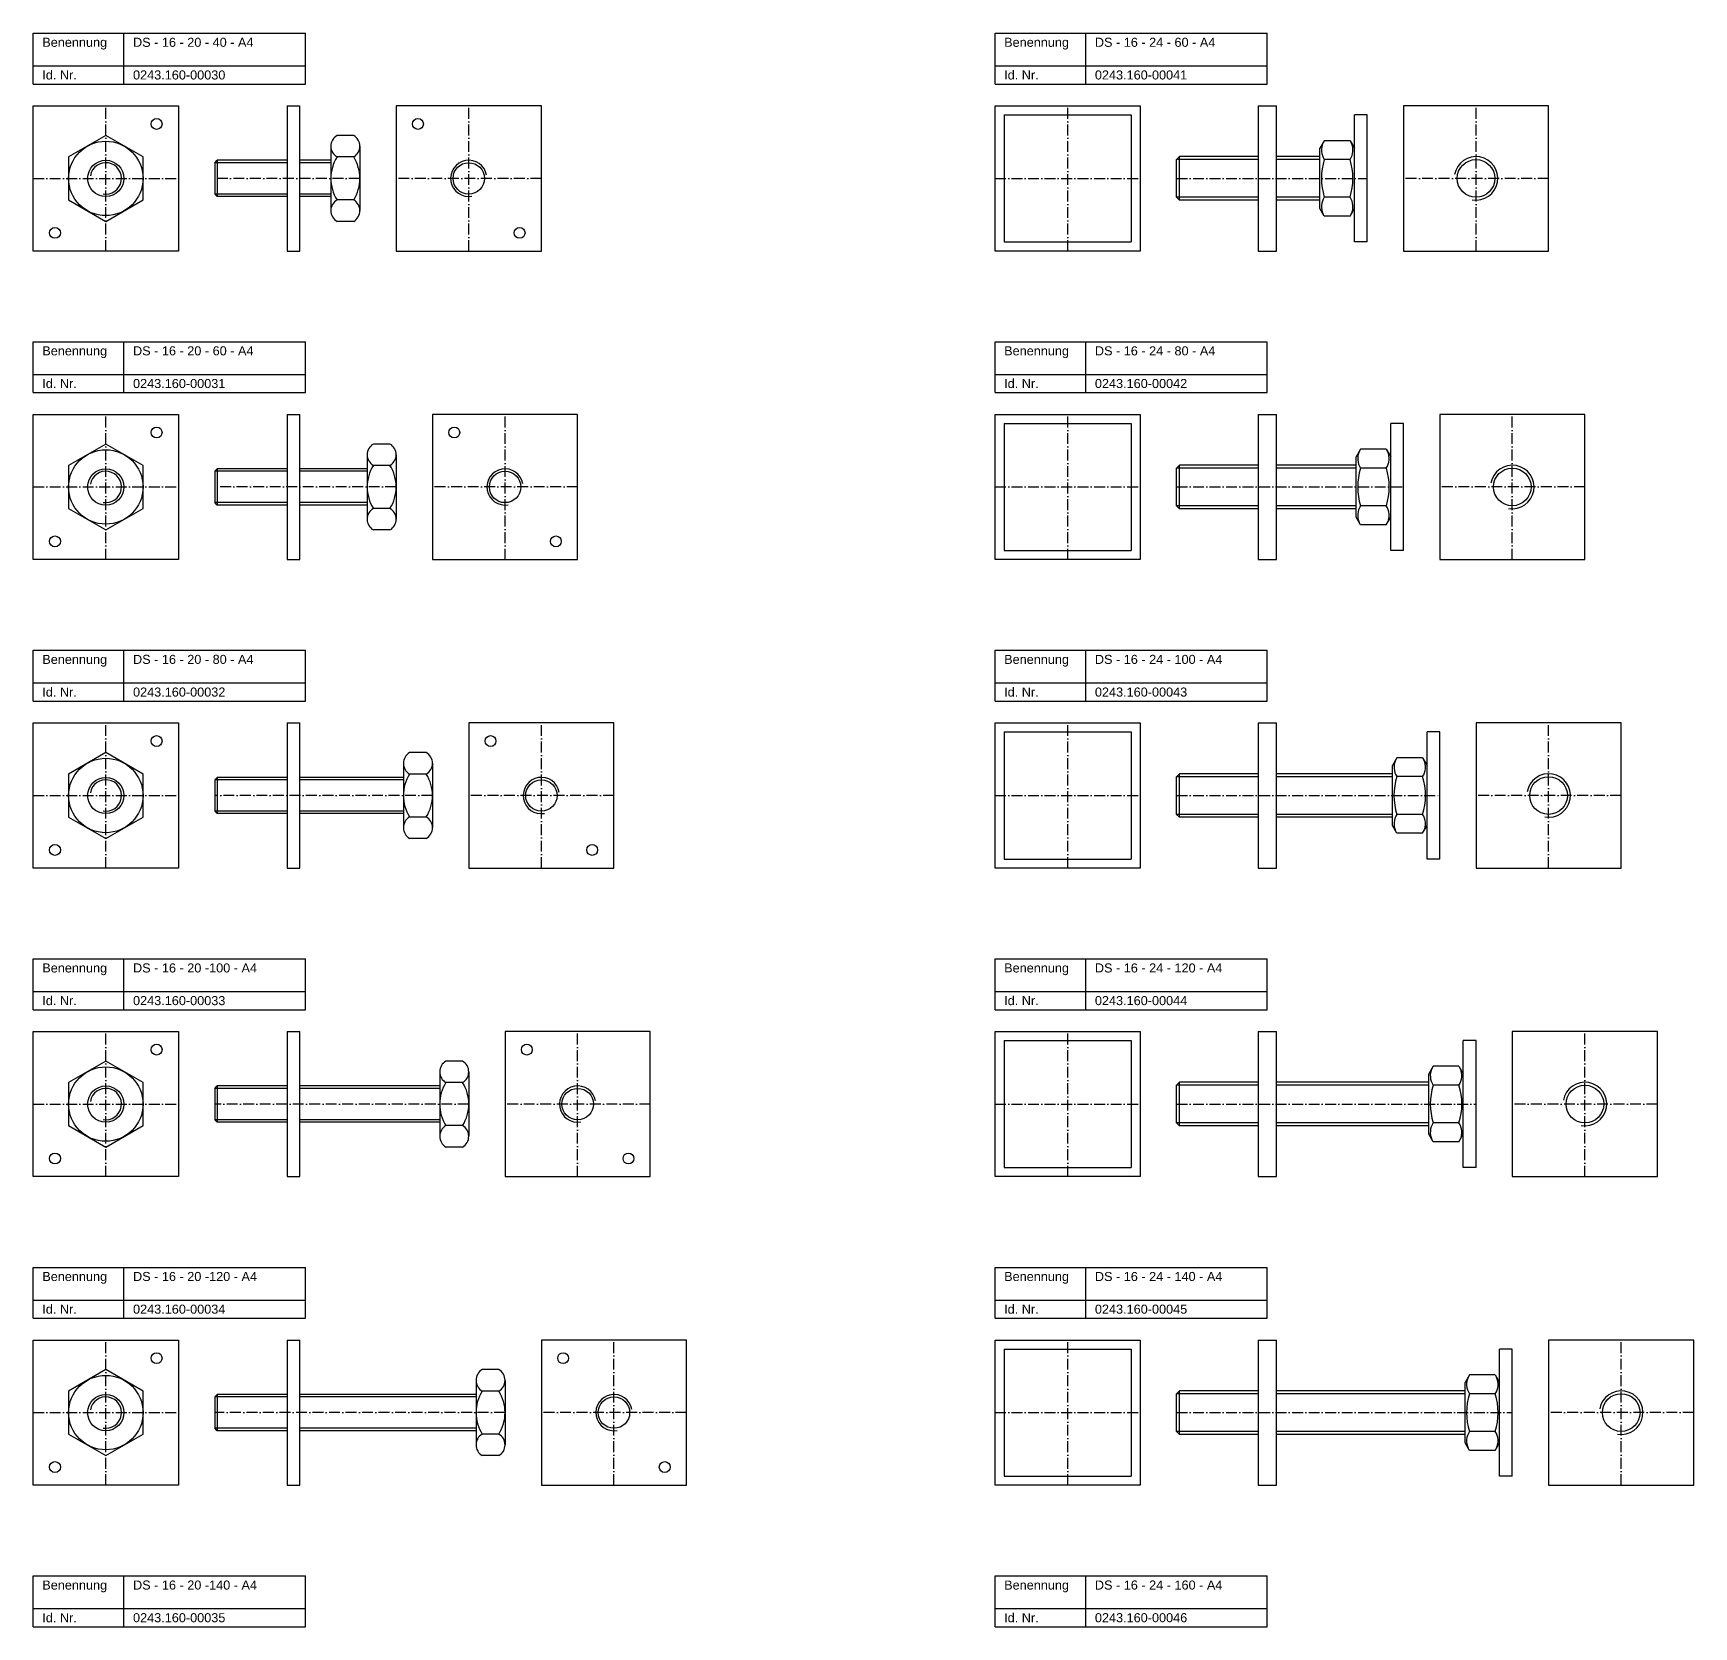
# Model space of a CAD drawing. Header units: millimetres. Extents: x 77 to 2399, y 1116 to 2936.
# Drawn here: x 1384 to 2299, y 2058 to 2936 of the extents above; entities that cross this region are included whole.
import ezdxf

# ---------------------------------------------------------------- set-up
doc = ezdxf.new("R2010")
doc.units = ezdxf.units.MM
doc.header["$LTSCALE"] = 0.5
doc.linetypes.add('achse', pattern=[18, 12, -3, 0, -3])
doc.layers.add('HALFEN', color=2, linetype='CONTINUOUS')
doc.styles.add('ARIAL50', font='ARIAL.TTF', dxfattribs={"height": 5})

msp = doc.modelspace()

# ---------------------------------------------------------------- linework, layer by layer
at = {"layer": 'HALFEN'}
for p, q in [((1384.25, 2936.25), (1534.25, 2936.25)), ((1384.25, 2908.25), (1384.25, 2936.25)), ((1434.25, 2908.25), (1434.25, 2936.25)), ((1534.25, 2908.25), (1534.25, 2936.25)), ((1914.25, 2936.25), (2064.25, 2936.25)), ((1914.25, 2908.25), (1914.25, 2936.25)), ((1964.25, 2908.25), (1964.25, 2936.25)), ((2064.25, 2908.25), (2064.25, 2936.25)), ((1384.25, 2918.25), (1534.25, 2918.25)), ((1914.25, 2918.25), (2064.25, 2918.25)), ((1384.25, 2908.25), (1534.25, 2908.25)), ((1914.25, 2908.25), (2064.25, 2908.25)), ((1384.25, 2816.25), (1384.25, 2896.25)), ((1384.25, 2896.25), (1464.25, 2896.25)), ((1464.25, 2896.25), (1464.25, 2816.25)), ((1524.25, 2896.25), (1524.25, 2816.25)), ((1524.25, 2896.25), (1531.25, 2896.25)), ((1531.25, 2816.25), (1531.25, 2896.25)), ((1664.25, 2896.25), (1584.25, 2896.25)), ((1584.25, 2896.25), (1584.25, 2816.25)), ((1664.25, 2816.25), (1664.25, 2896.25)), ((1914.25, 2816.25), (1914.25, 2896.25)), ((1914.25, 2896.25), (1994.25, 2896.25)), ((1994.25, 2896.25), (1994.25, 2816.25)), ((2059.25, 2896.25), (2059.25, 2816.25)), ((2059.25, 2896.25), (2069.25, 2896.25)), ((2069.25, 2816.25), (2069.25, 2896.25)), ((2139.25, 2896.25), (2139.25, 2816.25)), ((2219.25, 2896.25), (2139.25, 2896.25)), ((2219.25, 2816.25), (2219.25, 2896.25)), ((1919.25, 2891.25), (1919.25, 2821.25)), ((1919.25, 2891.25), (1989.25, 2891.25)), ((1989.25, 2891.25), (1989.25, 2821.25)), ((2112.25, 2821.25), (2112.25, 2891.25)), ((2119.25, 2891.25), (2112.25, 2891.25)), ((2119.25, 2821.25), (2119.25, 2891.25)), ((1548.25, 2874), (1548.25, 2838.5)), ((1560.83, 2879.92), (1551.67, 2879.92)), ((1564.25, 2874), (1564.25, 2838.5)), ((2095.67, 2877.04), (2093.25, 2872.85)), ((2109.83, 2877.04), (2095.67, 2877.04)), ((2109.83, 2877.04), (2112.25, 2872.85)), ((1484.25, 2864.9), (1485.6, 2866.25)), ((1524.25, 2864.9), (1484.25, 2864.9)), ((1484.25, 2864.9), (1484.25, 2847.6)), ((1524.25, 2866.25), (1485.6, 2866.25)), ((1485.6, 2866.25), (1485.6, 2846.25)), ((1548.25, 2866.25), (1531.25, 2866.25)), ((1548.25, 2864.9), (1531.25, 2864.9)), ((1560.83, 2868.09), (1551.67, 2868.09)), ((2015.87, 2868.25), (2014.25, 2866.63)), ((2059.25, 2866.63), (2014.25, 2866.63)), ((2014.25, 2845.87), (2014.25, 2866.63)), ((2015.87, 2844.25), (2015.87, 2868.25)), ((2059.25, 2868.25), (2015.87, 2868.25)), ((2093.25, 2868.25), (2069.25, 2868.25)), ((2093.25, 2866.63), (2069.25, 2866.63)), ((2093.25, 2839.65), (2093.25, 2872.85)), ((2109.83, 2866.64), (2095.67, 2866.64)), ((1524.25, 2847.6), (1484.25, 2847.6)), ((1485.6, 2846.25), (1484.25, 2847.6)), ((1524.25, 2846.25), (1485.6, 2846.25)), ((1548.25, 2847.6), (1531.25, 2847.6)), ((1548.25, 2846.25), (1531.25, 2846.25)), ((2014.25, 2845.87), (2015.87, 2844.25)), ((2059.25, 2845.87), (2014.25, 2845.87)), ((2093.25, 2845.87), (2069.25, 2845.87)), ((2109.83, 2845.86), (2095.67, 2845.86)), ((1560.83, 2844.41), (1551.67, 2844.41)), ((2059.25, 2844.25), (2015.87, 2844.25)), ((2093.25, 2844.25), (2069.25, 2844.25)), ((2095.67, 2835.46), (2093.25, 2839.65)), ((2109.83, 2835.46), (2112.25, 2839.65)), ((1560.83, 2832.58), (1551.67, 2832.58)), ((2109.83, 2835.46), (2095.67, 2835.46)), ((1919.25, 2821.25), (1989.25, 2821.25)), ((2119.25, 2821.25), (2112.25, 2821.25)), ((1464.25, 2816.25), (1384.25, 2816.25)), ((1524.25, 2816.25), (1531.25, 2816.25)), ((1584.25, 2816.25), (1664.25, 2816.25)), ((1994.25, 2816.25), (1914.25, 2816.25)), ((2059.25, 2816.25), (2069.25, 2816.25)), ((2139.25, 2816.25), (2219.25, 2816.25)), ((1384.25, 2766.25), (1534.25, 2766.25)), ((1384.25, 2738.25), (1384.25, 2766.25)), ((1434.25, 2738.25), (1434.25, 2766.25)), ((1534.25, 2738.25), (1534.25, 2766.25)), ((1914.25, 2766.25), (2064.25, 2766.25)), ((1914.25, 2738.25), (1914.25, 2766.25)), ((1964.25, 2738.25), (1964.25, 2766.25)), ((2064.25, 2738.25), (2064.25, 2766.25)), ((1384.25, 2748.25), (1534.25, 2748.25)), ((1914.25, 2748.25), (2064.25, 2748.25)), ((1384.25, 2738.25), (1534.25, 2738.25)), ((1914.25, 2738.25), (2064.25, 2738.25)), ((1384.25, 2726.25), (1464.25, 2726.25)), ((1384.25, 2646.25), (1384.25, 2726.25)), ((1464.25, 2726.25), (1464.25, 2646.25)), ((1524.25, 2726.25), (1524.25, 2646.25)), ((1524.25, 2726.25), (1531.25, 2726.25)), ((1531.25, 2646.25), (1531.25, 2726.25)), ((1684.25, 2726.25), (1604.25, 2726.25)), ((1604.25, 2726.25), (1604.25, 2646.25)), ((1684.25, 2646.25), (1684.25, 2726.25)), ((1914.25, 2726.25), (1994.25, 2726.25)), ((1914.25, 2646.25), (1914.25, 2726.25)), ((1919.25, 2721.25), (1919.25, 2651.25)), ((1919.25, 2721.25), (1989.25, 2721.25)), ((1989.25, 2721.25), (1989.25, 2651.25)), ((1994.25, 2726.25), (1994.25, 2646.25)), ((2059.25, 2726.25), (2059.25, 2646.25)), ((2059.25, 2726.25), (2069.25, 2726.25)), ((2069.25, 2646.25), (2069.25, 2726.25)), ((2132.25, 2651.25), (2132.25, 2721.25)), ((2139.25, 2721.25), (2132.25, 2721.25)), ((2139.25, 2651.25), (2139.25, 2721.25)), ((2239.25, 2726.25), (2159.25, 2726.25)), ((2159.25, 2726.25), (2159.25, 2646.25)), ((2239.25, 2646.25), (2239.25, 2726.25)), ((1580.83, 2709.92), (1571.67, 2709.92)), ((1568.25, 2704), (1568.25, 2668.5)), ((1584.25, 2704), (1584.25, 2668.5)), ((2115.67, 2707.04), (2113.25, 2702.85)), ((2113.25, 2669.65), (2113.25, 2702.85)), ((2129.83, 2707.04), (2115.67, 2707.04)), ((2129.83, 2707.04), (2132.25, 2702.85)), ((1484.25, 2694.9), (1485.6, 2696.25)), ((1484.25, 2694.9), (1484.25, 2677.6)), ((1524.25, 2694.9), (1484.25, 2694.9)), ((1485.6, 2696.25), (1485.6, 2676.25)), ((1524.25, 2696.25), (1485.6, 2696.25)), ((1568.25, 2696.25), (1531.25, 2696.25)), ((1568.25, 2694.9), (1531.25, 2694.9)), ((1580.83, 2698.09), (1571.67, 2698.09)), ((2015.87, 2698.25), (2014.25, 2696.63)), ((2014.25, 2675.87), (2014.25, 2696.63)), ((2059.25, 2696.63), (2014.25, 2696.63)), ((2015.87, 2674.25), (2015.87, 2698.25)), ((2059.25, 2698.25), (2015.87, 2698.25)), ((2113.25, 2698.25), (2069.25, 2698.25)), ((2113.25, 2696.63), (2069.25, 2696.63)), ((2129.83, 2696.65), (2115.67, 2696.65)), ((1485.6, 2676.25), (1484.25, 2677.6)), ((1524.25, 2677.6), (1484.25, 2677.6)), ((1524.25, 2676.25), (1485.6, 2676.25)), ((1568.25, 2677.6), (1531.25, 2677.6)), ((1568.25, 2676.25), (1531.25, 2676.25)), ((1580.83, 2674.41), (1571.67, 2674.41)), ((2014.25, 2675.87), (2015.87, 2674.25)), ((2059.25, 2675.87), (2014.25, 2675.87)), ((2059.25, 2674.25), (2015.87, 2674.25)), ((2113.25, 2675.87), (2069.25, 2675.87)), ((2113.25, 2674.25), (2069.25, 2674.25)), ((2129.83, 2675.86), (2115.67, 2675.86)), ((2115.67, 2665.46), (2113.25, 2669.65)), ((2129.83, 2665.46), (2115.67, 2665.46)), ((2129.83, 2665.46), (2132.25, 2669.65)), ((1580.83, 2662.58), (1571.67, 2662.58)), ((1464.25, 2646.25), (1384.25, 2646.25)), ((1524.25, 2646.25), (1531.25, 2646.25)), ((1604.25, 2646.25), (1684.25, 2646.25)), ((1994.25, 2646.25), (1914.25, 2646.25)), ((1919.25, 2651.25), (1989.25, 2651.25)), ((2059.25, 2646.25), (2069.25, 2646.25)), ((2139.25, 2651.25), (2132.25, 2651.25)), ((2159.25, 2646.25), (2239.25, 2646.25)), ((1384.25, 2596.25), (1534.25, 2596.25)), ((1384.25, 2568.25), (1384.25, 2596.25)), ((1434.25, 2568.25), (1434.25, 2596.25)), ((1534.25, 2568.25), (1534.25, 2596.25)), ((1914.25, 2596.25), (2064.25, 2596.25)), ((1914.25, 2568.25), (1914.25, 2596.25)), ((1964.25, 2568.25), (1964.25, 2596.25)), ((2064.25, 2568.25), (2064.25, 2596.25)), ((1384.25, 2578.25), (1534.25, 2578.25)), ((1914.25, 2578.25), (2064.25, 2578.25)), ((1384.25, 2568.25), (1534.25, 2568.25)), ((1914.25, 2568.25), (2064.25, 2568.25)), ((1384.25, 2556.25), (1464.25, 2556.25)), ((1384.25, 2476.25), (1384.25, 2556.25)), ((1464.25, 2556.25), (1464.25, 2476.25)), ((1524.25, 2556.25), (1524.25, 2476.25)), ((1524.25, 2556.25), (1531.25, 2556.25)), ((1531.25, 2476.25), (1531.25, 2556.25)), ((1704.25, 2556.25), (1624.25, 2556.25)), ((1624.25, 2556.25), (1624.25, 2476.25)), ((1704.25, 2476.25), (1704.25, 2556.25)), ((1914.25, 2556.25), (1994.25, 2556.25)), ((1914.25, 2476.25), (1914.25, 2556.25)), ((1994.25, 2556.25), (1994.25, 2476.25)), ((2059.25, 2556.25), (2059.25, 2476.25)), ((2059.25, 2556.25), (2069.25, 2556.25)), ((2069.25, 2476.25), (2069.25, 2556.25)), ((2259.25, 2556.25), (2179.25, 2556.25)), ((2179.25, 2556.25), (2179.25, 2476.25)), ((2259.25, 2476.25), (2259.25, 2556.25)), ((1919.25, 2551.25), (1989.25, 2551.25)), ((1919.25, 2551.25), (1919.25, 2481.25)), ((1989.25, 2551.25), (1989.25, 2481.25)), ((2152.25, 2481.25), (2152.25, 2551.25)), ((2159.25, 2551.25), (2152.25, 2551.25)), ((2159.25, 2481.25), (2159.25, 2551.25)), ((1600.83, 2539.92), (1591.67, 2539.92)), ((2135.67, 2537.04), (2133.25, 2532.85)), ((2149.83, 2537.04), (2135.67, 2537.04)), ((2149.83, 2537.04), (2152.25, 2532.85)), ((1484.25, 2524.9), (1485.6, 2526.25)), ((1524.25, 2526.25), (1485.6, 2526.25)), ((1485.6, 2526.25), (1485.6, 2506.25)), ((1588.25, 2526.25), (1531.25, 2526.25)), ((1588.25, 2534), (1588.25, 2498.5)), ((1600.83, 2528.09), (1591.67, 2528.09)), ((1604.25, 2534), (1604.25, 2498.5)), ((2015.87, 2528.25), (2014.25, 2526.63)), ((2059.25, 2526.63), (2014.25, 2526.63)), ((2014.25, 2505.87), (2014.25, 2526.63)), ((2059.25, 2528.25), (2015.87, 2528.25)), ((2015.87, 2504.25), (2015.87, 2528.25)), ((2133.25, 2528.25), (2069.25, 2528.25)), ((2133.25, 2526.63), (2069.25, 2526.63)), ((2133.25, 2499.65), (2133.25, 2532.85)), ((2149.83, 2526.65), (2135.67, 2526.65)), ((1524.25, 2524.9), (1484.25, 2524.9)), ((1484.25, 2524.9), (1484.25, 2507.6)), ((1588.25, 2524.9), (1531.25, 2524.9)), ((1524.25, 2507.6), (1484.25, 2507.6)), ((1485.6, 2506.25), (1484.25, 2507.6)), ((1588.25, 2507.6), (1531.25, 2507.6)), ((1524.25, 2506.25), (1485.6, 2506.25)), ((1588.25, 2506.25), (1531.25, 2506.25)), ((1600.83, 2504.41), (1591.67, 2504.41)), ((2059.25, 2505.87), (2014.25, 2505.87)), ((2014.25, 2505.87), (2015.87, 2504.25)), ((2059.25, 2504.25), (2015.87, 2504.25)), ((2133.25, 2505.87), (2069.25, 2505.87)), ((2133.25, 2504.25), (2069.25, 2504.25)), ((2135.67, 2495.46), (2133.25, 2499.65)), ((2149.83, 2505.86), (2135.67, 2505.86)), ((2149.83, 2495.46), (2152.25, 2499.65)), ((1600.83, 2492.58), (1591.67, 2492.58)), ((2149.83, 2495.46), (2135.67, 2495.46)), ((1919.25, 2481.25), (1989.25, 2481.25)), ((2159.25, 2481.25), (2152.25, 2481.25)), ((1464.25, 2476.25), (1384.25, 2476.25)), ((1524.25, 2476.25), (1531.25, 2476.25)), ((1624.25, 2476.25), (1704.25, 2476.25)), ((1994.25, 2476.25), (1914.25, 2476.25)), ((2059.25, 2476.25), (2069.25, 2476.25)), ((2179.25, 2476.25), (2259.25, 2476.25)), ((1384.25, 2426.25), (1534.25, 2426.25)), ((1384.25, 2398.25), (1384.25, 2426.25)), ((1434.25, 2398.25), (1434.25, 2426.25)), ((1534.25, 2398.25), (1534.25, 2426.25)), ((1914.25, 2426.25), (2064.25, 2426.25)), ((1914.25, 2398.25), (1914.25, 2426.25)), ((1964.25, 2398.25), (1964.25, 2426.25)), ((2064.25, 2398.25), (2064.25, 2426.25)), ((1384.25, 2408.25), (1534.25, 2408.25)), ((1914.25, 2408.25), (2064.25, 2408.25)), ((1384.25, 2398.25), (1534.25, 2398.25)), ((1914.25, 2398.25), (2064.25, 2398.25)), ((1384.25, 2386.25), (1464.25, 2386.25)), ((1384.25, 2306.25), (1384.25, 2386.25)), ((1464.25, 2386.25), (1464.25, 2306.25)), ((1524.25, 2386.25), (1524.25, 2306.25)), ((1524.25, 2386.25), (1531.25, 2386.25)), ((1531.25, 2306.25), (1531.25, 2386.25)), ((1724.25, 2386.25), (1644.25, 2386.25)), ((1644.25, 2386.25), (1644.25, 2306.25)), ((1724.25, 2306.25), (1724.25, 2386.25)), ((1914.25, 2386.25), (1994.25, 2386.25)), ((1914.25, 2306.25), (1914.25, 2386.25)), ((1919.25, 2381.25), (1989.25, 2381.25)), ((1919.25, 2381.25), (1919.25, 2311.25)), ((1989.25, 2381.25), (1989.25, 2311.25)), ((1994.25, 2386.25), (1994.25, 2306.25)), ((2059.25, 2386.25), (2059.25, 2306.25)), ((2059.25, 2386.25), (2069.25, 2386.25)), ((2069.25, 2306.25), (2069.25, 2386.25)), ((2172.25, 2311.25), (2172.25, 2381.25)), ((2179.25, 2381.25), (2172.25, 2381.25)), ((2179.25, 2311.25), (2179.25, 2381.25)), ((2279.25, 2386.25), (2199.25, 2386.25)), ((2199.25, 2386.25), (2199.25, 2306.25)), ((2279.25, 2306.25), (2279.25, 2386.25)), ((1620.83, 2369.92), (1611.67, 2369.92)), ((1608.25, 2364), (1608.25, 2328.5)), ((1624.25, 2364), (1624.25, 2328.5)), ((2155.67, 2367.04), (2153.25, 2362.85)), ((2153.25, 2329.65), (2153.25, 2362.85)), ((2169.83, 2367.04), (2155.67, 2367.04)), ((2169.83, 2367.04), (2172.25, 2362.85)), ((1484.25, 2354.9), (1485.6, 2356.25)), ((1524.25, 2354.9), (1484.25, 2354.9)), ((1484.25, 2354.9), (1484.25, 2337.6)), ((1524.25, 2356.25), (1485.6, 2356.25)), ((1485.6, 2356.25), (1485.6, 2336.25)), ((1608.25, 2356.25), (1531.25, 2356.25)), ((1608.25, 2354.9), (1531.25, 2354.9)), ((1620.83, 2358.09), (1611.67, 2358.09)), ((2015.87, 2358.25), (2014.25, 2356.63)), ((2059.25, 2356.63), (2014.25, 2356.63)), ((2014.25, 2335.87), (2014.25, 2356.63)), ((2059.25, 2358.25), (2015.87, 2358.25)), ((2015.87, 2334.25), (2015.87, 2358.25)), ((2153.25, 2358.25), (2069.25, 2358.25)), ((2153.25, 2356.63), (2069.25, 2356.63)), ((2169.83, 2356.64), (2155.67, 2356.64)), ((1524.25, 2337.6), (1484.25, 2337.6)), ((1485.6, 2336.25), (1484.25, 2337.6)), ((1524.25, 2336.25), (1485.6, 2336.25)), ((1608.25, 2337.6), (1531.25, 2337.6)), ((1608.25, 2336.25), (1531.25, 2336.25)), ((1620.83, 2334.41), (1611.67, 2334.41)), ((2059.25, 2335.87), (2014.25, 2335.87)), ((2014.25, 2335.87), (2015.87, 2334.25)), ((2059.25, 2334.25), (2015.87, 2334.25)), ((2153.25, 2335.87), (2069.25, 2335.87)), ((2153.25, 2334.25), (2069.25, 2334.25)), ((2169.83, 2335.86), (2155.67, 2335.86)), ((2155.67, 2325.46), (2153.25, 2329.65)), ((2169.83, 2325.46), (2155.67, 2325.46)), ((2169.83, 2325.46), (2172.25, 2329.65)), ((1620.83, 2322.58), (1611.67, 2322.58)), ((1464.25, 2306.25), (1384.25, 2306.25)), ((1524.25, 2306.25), (1531.25, 2306.25)), ((1644.25, 2306.25), (1724.25, 2306.25)), ((1994.25, 2306.25), (1914.25, 2306.25)), ((1919.25, 2311.25), (1989.25, 2311.25)), ((2059.25, 2306.25), (2069.25, 2306.25)), ((2179.25, 2311.25), (2172.25, 2311.25)), ((2199.25, 2306.25), (2279.25, 2306.25)), ((1384.25, 2256.25), (1534.25, 2256.25)), ((1384.25, 2228.25), (1384.25, 2256.25)), ((1434.25, 2228.25), (1434.25, 2256.25)), ((1534.25, 2228.25), (1534.25, 2256.25)), ((1914.25, 2256.25), (2064.25, 2256.25)), ((1914.25, 2228.25), (1914.25, 2256.25)), ((1964.25, 2228.25), (1964.25, 2256.25)), ((2064.25, 2228.25), (2064.25, 2256.25)), ((1384.25, 2238.25), (1534.25, 2238.25)), ((1914.25, 2238.25), (2064.25, 2238.25)), ((1384.25, 2228.25), (1534.25, 2228.25)), ((1914.25, 2228.25), (2064.25, 2228.25)), ((1384.25, 2216.25), (1464.25, 2216.25)), ((1384.25, 2136.25), (1384.25, 2216.25)), ((1464.25, 2216.25), (1464.25, 2136.25)), ((1524.25, 2216.25), (1524.25, 2136.25)), ((1524.25, 2216.25), (1531.25, 2216.25)), ((1531.25, 2136.25), (1531.25, 2216.25)), ((1744.25, 2216.25), (1664.25, 2216.25)), ((1664.25, 2216.25), (1664.25, 2136.25)), ((1744.25, 2136.25), (1744.25, 2216.25)), ((1914.25, 2216.25), (1994.25, 2216.25)), ((1914.25, 2136.25), (1914.25, 2216.25)), ((1994.25, 2216.25), (1994.25, 2136.25)), ((2059.25, 2216.25), (2059.25, 2136.25)), ((2059.25, 2216.25), (2069.25, 2216.25)), ((2069.25, 2136.25), (2069.25, 2216.25)), ((2299.25, 2216.25), (2219.25, 2216.25)), ((2219.25, 2216.25), (2219.25, 2136.25)), ((2299.25, 2136.25), (2299.25, 2216.25)), ((1919.25, 2211.25), (1989.25, 2211.25)), ((1919.25, 2211.25), (1919.25, 2141.25)), ((1989.25, 2211.25), (1989.25, 2141.25)), ((2192.25, 2141.25), (2192.25, 2211.25)), ((2199.25, 2211.25), (2192.25, 2211.25)), ((2199.25, 2141.25), (2199.25, 2211.25)), ((1640.83, 2199.92), (1631.67, 2199.92)), ((2175.67, 2197.04), (2173.25, 2192.85)), ((2189.83, 2197.04), (2175.67, 2197.04)), ((2189.83, 2197.04), (2192.25, 2192.85)), ((1628.25, 2194), (1628.25, 2158.5)), ((1640.83, 2188.09), (1631.67, 2188.09)), ((1644.25, 2194), (1644.25, 2158.5)), ((2015.87, 2188.25), (2014.25, 2186.63)), ((2059.25, 2188.25), (2015.87, 2188.25)), ((2015.87, 2164.25), (2015.87, 2188.25)), ((2173.25, 2188.25), (2069.25, 2188.25)), ((2173.25, 2159.65), (2173.25, 2192.85)), ((1484.25, 2184.9), (1485.6, 2186.25)), ((1524.25, 2184.9), (1484.25, 2184.9)), ((1484.25, 2184.9), (1484.25, 2167.6)), ((1524.25, 2186.25), (1485.6, 2186.25)), ((1485.6, 2186.25), (1485.6, 2166.25)), ((1628.25, 2186.25), (1531.25, 2186.25)), ((1628.25, 2184.9), (1531.25, 2184.9)), ((2059.25, 2186.63), (2014.25, 2186.63)), ((2014.25, 2165.87), (2014.25, 2186.63)), ((2173.25, 2186.63), (2069.25, 2186.63)), ((2189.83, 2186.64), (2175.67, 2186.64)), ((1524.25, 2167.6), (1484.25, 2167.6)), ((1485.6, 2166.25), (1484.25, 2167.6)), ((1524.25, 2166.25), (1485.6, 2166.25)), ((1628.25, 2167.6), (1531.25, 2167.6)), ((1628.25, 2166.25), (1531.25, 2166.25)), ((1640.83, 2164.41), (1631.67, 2164.41)), ((2059.25, 2165.87), (2014.25, 2165.87)), ((2014.25, 2165.87), (2015.87, 2164.25)), ((2059.25, 2164.25), (2015.87, 2164.25)), ((2173.25, 2165.87), (2069.25, 2165.87)), ((2173.25, 2164.25), (2069.25, 2164.25)), ((2175.67, 2155.46), (2173.25, 2159.65)), ((2189.83, 2165.86), (2175.67, 2165.86)), ((2189.83, 2155.46), (2192.25, 2159.65)), ((1640.83, 2152.58), (1631.67, 2152.58)), ((2189.83, 2155.46), (2175.67, 2155.46)), ((1919.25, 2141.25), (1989.25, 2141.25)), ((2199.25, 2141.25), (2192.25, 2141.25)), ((1464.25, 2136.25), (1384.25, 2136.25)), ((1524.25, 2136.25), (1531.25, 2136.25)), ((1664.25, 2136.25), (1744.25, 2136.25)), ((1994.25, 2136.25), (1914.25, 2136.25)), ((2059.25, 2136.25), (2069.25, 2136.25)), ((2219.25, 2136.25), (2299.25, 2136.25)), ((1384.25, 2086.25), (1534.25, 2086.25)), ((1384.25, 2058.25), (1384.25, 2086.25)), ((1434.25, 2058.25), (1434.25, 2086.25)), ((1534.25, 2058.25), (1534.25, 2086.25)), ((1914.25, 2086.25), (2064.25, 2086.25)), ((1914.25, 2058.25), (1914.25, 2086.25)), ((1964.25, 2058.25), (1964.25, 2086.25)), ((2064.25, 2058.25), (2064.25, 2086.25)), ((1384.25, 2068.25), (1534.25, 2068.25)), ((1914.25, 2068.25), (2064.25, 2068.25)), ((1384.25, 2058.25), (1534.25, 2058.25)), ((1914.25, 2058.25), (2064.25, 2058.25))]:
    msp.add_line(p, q, dxfattribs=at)
at = {"layer": 'HALFEN', "color": 1, "linetype": 'achse'}
for p, q in [((1424.25, 2816.25), (1424.25, 2896.25)), ((1624.25, 2816.25), (1624.25, 2896.25)), ((1954.25, 2816.25), (1954.25, 2896.25)), ((2179.25, 2816.25), (2179.25, 2896.25)), ((1384.25, 2856.25), (1464.25, 2856.25)), ((1564.25, 2856.25), (1484.25, 2856.25)), ((1664.25, 2856.25), (1584.25, 2856.25)), ((1914.25, 2856.25), (1994.25, 2856.25)), ((2014.25, 2856.25), (2119.25, 2856.25)), ((2219.25, 2856.25), (2139.25, 2856.25)), ((1424.25, 2646.25), (1424.25, 2726.25)), ((1644.25, 2646.25), (1644.25, 2726.25)), ((1954.25, 2646.25), (1954.25, 2726.25)), ((2199.25, 2646.25), (2199.25, 2726.25)), ((1384.25, 2686.25), (1464.25, 2686.25)), ((1584.25, 2686.25), (1484.25, 2686.25)), ((1684.25, 2686.25), (1604.25, 2686.25)), ((1914.25, 2686.25), (1994.25, 2686.25)), ((2014.25, 2686.25), (2139.25, 2686.25)), ((2239.25, 2686.25), (2159.25, 2686.25)), ((1424.25, 2476.25), (1424.25, 2556.25)), ((1664.25, 2476.25), (1664.25, 2556.25)), ((1954.25, 2476.25), (1954.25, 2556.25)), ((2219.25, 2476.25), (2219.25, 2556.25)), ((1384.25, 2516.25), (1464.25, 2516.25)), ((1604.25, 2516.25), (1484.25, 2516.25)), ((1704.25, 2516.25), (1624.25, 2516.25)), ((1914.25, 2516.25), (1994.25, 2516.25)), ((2014.25, 2516.25), (2159.25, 2516.25)), ((2259.25, 2516.25), (2179.25, 2516.25)), ((1424.25, 2306.25), (1424.25, 2386.25)), ((1684.25, 2306.25), (1684.25, 2386.25)), ((1954.25, 2306.25), (1954.25, 2386.25)), ((2239.25, 2306.25), (2239.25, 2386.25)), ((1384.25, 2346.25), (1464.25, 2346.25)), ((1624.25, 2346.25), (1484.25, 2346.25)), ((1724.25, 2346.25), (1644.25, 2346.25)), ((1914.25, 2346.25), (1994.25, 2346.25)), ((2014.25, 2346.25), (2179.25, 2346.25)), ((2279.25, 2346.25), (2199.25, 2346.25)), ((1424.25, 2136.25), (1424.25, 2216.25)), ((1704.25, 2136.25), (1704.25, 2216.25)), ((1954.25, 2136.25), (1954.25, 2216.25)), ((2259.25, 2136.25), (2259.25, 2216.25)), ((1384.25, 2176.25), (1464.25, 2176.25)), ((1644.25, 2176.25), (1484.25, 2176.25)), ((1744.25, 2176.25), (1664.25, 2176.25)), ((1914.25, 2176.25), (1994.25, 2176.25)), ((2014.25, 2176.25), (2199.25, 2176.25)), ((2299.25, 2176.25), (2219.25, 2176.25))]:
    msp.add_line(p, q, dxfattribs=at)
at = {"layer": 'HALFEN'}
for points in [[(1403.75, 2844.41), (1424.25, 2832.58), (1444.75, 2844.41), (1444.75, 2868.09), (1424.25, 2879.92), (1403.75, 2868.09)], [(1403.75, 2674.41), (1424.25, 2662.58), (1444.75, 2674.41), (1444.75, 2698.09), (1424.25, 2709.92), (1403.75, 2698.09)], [(1403.75, 2504.41), (1424.25, 2492.58), (1444.75, 2504.41), (1444.75, 2528.09), (1424.25, 2539.92), (1403.75, 2528.09)], [(1403.75, 2334.41), (1424.25, 2322.58), (1444.75, 2334.41), (1444.75, 2358.09), (1424.25, 2369.92), (1403.75, 2358.09)], [(1403.75, 2164.41), (1424.25, 2152.58), (1444.75, 2164.41), (1444.75, 2188.09), (1424.25, 2199.92), (1403.75, 2188.09)]]:
    msp.add_lwpolyline(points, close=True, dxfattribs=at)
for centre, radius in [((1452.25, 2886.25), 3), ((1596.25, 2886.25), 3), ((1424.25, 2856.25), 20.5), ((1424.25, 2856.25), 10), ((1624.25, 2856.25), 8.65), ((2179.25, 2856.25), 10.38), ((1396.25, 2826.25), 3), ((1652.25, 2826.25), 3), ((1452.25, 2716.25), 3), ((1616.25, 2716.25), 3), ((1424.25, 2686.25), 20.5), ((1424.25, 2686.25), 10), ((1644.25, 2686.25), 8.65), ((2199.25, 2686.25), 10.38), ((1396.25, 2656.25), 3), ((1672.25, 2656.25), 3), ((1452.25, 2546.25), 3), ((1636.25, 2546.25), 3), ((1424.25, 2516.25), 20.5), ((1424.25, 2516.25), 10), ((2219.25, 2516.25), 10.38), ((1664.25, 2516.25), 8.65), ((1396.25, 2486.25), 3), ((1692.25, 2486.25), 3), ((1452.25, 2376.25), 3), ((1656.25, 2376.25), 3), ((1424.25, 2346.25), 20.5), ((1424.25, 2346.25), 10), ((1684.25, 2346.25), 8.65), ((2239.25, 2346.25), 10.38), ((1396.25, 2316.25), 3), ((1712.25, 2316.25), 3), ((1452.25, 2206.25), 3), ((1676.25, 2206.25), 3), ((1424.25, 2176.25), 20.5), ((1424.25, 2176.25), 10), ((1704.25, 2176.25), 8.65), ((2259.25, 2176.25), 10.38), ((1396.25, 2146.25), 3), ((1732.25, 2146.25), 3)]:
    msp.add_circle(centre, radius, dxfattribs=at)
for centre, radius, start, end in [((1555.08, 2874), 6.83, 120, 240), ((1557.42, 2874), 6.83, 300, 60), ((2103.25, 2871.84), 9.19, 154.43847, 214.43847), ((2102.25, 2871.84), 9.19, 325.56153, 25.56153), ((1570.46, 2856.25), 22.21, 147.79577, 212.20423), ((1542.04, 2856.25), 22.21, 327.79577, 32.20423), ((2128.4, 2856.25), 34.35, 162.38303, 197.61697), ((2077.1, 2856.25), 34.35, 342.38303, 17.61697), ((2103.25, 2840.66), 9.19, 145.56153, 205.56153), ((2102.25, 2840.66), 9.19, 334.43847, 34.43847), ((1555.08, 2838.5), 6.83, 120, 240), ((1557.42, 2838.5), 6.83, 300, 60), ((1575.08, 2704), 6.83, 120, 240), ((1577.42, 2704), 6.83, 300, 60), ((2123.25, 2701.84), 9.19, 154.43847, 214.43847), ((2122.25, 2701.84), 9.19, 325.56153, 25.56153), ((1590.46, 2686.25), 22.21, 147.79577, 212.20423), ((1562.04, 2686.25), 22.21, 327.79577, 32.20423), ((2148.4, 2686.25), 34.35, 162.38303, 197.61697), ((2097.1, 2686.25), 34.35, 342.38303, 17.61697), ((1575.08, 2668.5), 6.83, 120, 240), ((1577.42, 2668.5), 6.83, 300, 60), ((2123.25, 2670.66), 9.19, 145.56153, 205.56153), ((2122.25, 2670.66), 9.19, 334.43847, 34.43847), ((1595.08, 2534), 6.83, 120, 240), ((1597.42, 2534), 6.83, 300, 60), ((2143.25, 2531.84), 9.19, 154.43847, 214.43847), ((2142.25, 2531.84), 9.19, 325.56153, 25.56153), ((1610.46, 2516.25), 22.21, 147.79577, 212.20423), ((1582.04, 2516.25), 22.21, 327.79577, 32.20423), ((2168.4, 2516.25), 34.35, 162.38303, 197.61697), ((2117.1, 2516.25), 34.35, 342.38303, 17.61697), ((1595.08, 2498.5), 6.83, 120, 240), ((1597.42, 2498.5), 6.83, 300, 60), ((2143.25, 2500.66), 9.19, 145.56153, 205.56153), ((2142.25, 2500.66), 9.19, 334.43847, 34.43847), ((1615.08, 2364), 6.83, 120, 240), ((1617.42, 2364), 6.83, 300, 60), ((2163.25, 2361.84), 9.19, 154.43847, 214.43847), ((2162.25, 2361.84), 9.19, 325.56153, 25.56153), ((1630.46, 2346.25), 22.21, 147.79577, 212.20423), ((1602.04, 2346.25), 22.21, 327.79577, 32.20423), ((2188.4, 2346.25), 34.35, 162.38303, 197.61697), ((2137.1, 2346.25), 34.35, 342.38303, 17.61697), ((1615.08, 2328.5), 6.83, 120, 240), ((1617.42, 2328.5), 6.83, 300, 60), ((2163.25, 2330.66), 9.19, 145.56153, 205.56153), ((2162.25, 2330.66), 9.19, 334.43847, 34.43847), ((1635.08, 2194), 6.83, 120, 240), ((1637.42, 2194), 6.83, 300, 60), ((1650.46, 2176.25), 22.21, 147.79577, 212.20423), ((1622.04, 2176.25), 22.21, 327.79577, 32.20423), ((2183.25, 2191.84), 9.19, 154.43847, 214.43847), ((2182.25, 2191.84), 9.19, 325.56153, 25.56153), ((2208.4, 2176.25), 34.35, 162.38303, 197.61697), ((2157.1, 2176.25), 34.35, 342.38303, 17.61697), ((1635.08, 2158.5), 6.83, 120, 240), ((1637.42, 2158.5), 6.83, 300, 60), ((2183.25, 2160.66), 9.19, 145.56153, 205.56153), ((2182.25, 2160.66), 9.19, 334.43847, 34.43847)]:
    msp.add_arc(centre, radius, start, end, dxfattribs=at)
at = {"layer": 'HALFEN', "color": 1}
for centre, radius, start, end in [((1424.25, 2856.25), 8.65, 260, 170), ((1624.25, 2856.25), 10, 10, 280), ((2179.25, 2856.25), 12, 260, 170), ((1424.25, 2686.25), 8.65, 260, 170), ((1644.25, 2686.25), 10, 10, 280), ((2199.25, 2686.25), 12, 260, 170), ((1664.25, 2516.25), 10, 10, 280), ((2219.25, 2516.25), 12, 260, 170), ((1424.25, 2516.25), 8.65, 260, 170), ((1424.25, 2346.25), 8.65, 260, 170), ((1684.25, 2346.25), 10, 10, 280), ((2239.25, 2346.25), 12, 260, 170), ((2259.25, 2176.25), 12, 260, 170), ((1424.25, 2176.25), 8.65, 260, 170), ((1704.25, 2176.25), 10, 10, 280)]:
    msp.add_arc(centre, radius, start, end, dxfattribs=at)

# ---------------------------------------------------------------- texts
at = {"layer": 'HALFEN', "style": 'ARIAL50'}
for s, p in [('Benennung', (1389.25, 2928.75)), ('DS - 16 - 20 - 40 - A4', (1439.25, 2928.75)), ('Benennung', (1919.25, 2928.75)), ('DS - 16 - 24 - 60 - A4', (1969.25, 2928.75)), ('Id. Nr.', (1389.25, 2910.75)), ('0243.160-00030', (1439.25, 2910.75)), ('Id. Nr.', (1919.25, 2910.75)), ('0243.160-00041', (1969.25, 2910.75)), ('Benennung', (1389.25, 2758.75)), ('DS - 16 - 20 - 60 - A4', (1439.25, 2758.75)), ('Benennung', (1919.25, 2758.75)), ('DS - 16 - 24 - 80 - A4', (1969.25, 2758.75)), ('Id. Nr.', (1389.25, 2740.75)), ('0243.160-00031', (1439.25, 2740.75)), ('Id. Nr.', (1919.25, 2740.75)), ('0243.160-00042', (1969.25, 2740.75)), ('Benennung', (1389.25, 2588.75)), ('DS - 16 - 20 - 80 - A4', (1439.25, 2588.75)), ('Benennung', (1919.25, 2588.75)), ('DS - 16 - 24 - 100 - A4', (1969.25, 2588.75)), ('Id. Nr.', (1389.25, 2570.75)), ('0243.160-00032', (1439.25, 2570.75)), ('Id. Nr.', (1919.25, 2570.75)), ('0243.160-00043', (1969.25, 2570.75)), ('Benennung', (1389.25, 2418.75)), ('DS - 16 - 20 -100 - A4', (1439.25, 2418.75)), ('Benennung', (1919.25, 2418.75)), ('DS - 16 - 24 - 120 - A4', (1969.25, 2418.75)), ('Id. Nr.', (1389.25, 2400.75)), ('0243.160-00033', (1439.25, 2400.75)), ('Id. Nr.', (1919.25, 2400.75)), ('0243.160-00044', (1969.25, 2400.75)), ('Benennung', (1389.25, 2248.75)), ('DS - 16 - 20 -120 - A4', (1439.25, 2248.75)), ('Benennung', (1919.25, 2248.75)), ('DS - 16 - 24 - 140 - A4', (1969.25, 2248.75)), ('Id. Nr.', (1389.25, 2230.75)), ('0243.160-00034', (1439.25, 2230.75)), ('Id. Nr.', (1919.25, 2230.75)), ('0243.160-00045', (1969.25, 2230.75)), ('Benennung', (1389.25, 2078.75)), ('DS - 16 - 20 -140 - A4', (1439.25, 2078.75)), ('Benennung', (1919.25, 2078.75)), ('DS - 16 - 24 - 160 - A4', (1969.25, 2078.75)), ('Id. Nr.', (1389.25, 2060.75)), ('0243.160-00035', (1439.25, 2060.75)), ('Id. Nr.', (1919.25, 2060.75)), ('0243.160-00046', (1969.25, 2060.75))]:
    msp.add_text(s, height=5, dxfattribs=at).set_placement(p)

doc.saveas('drawing.dxf')
